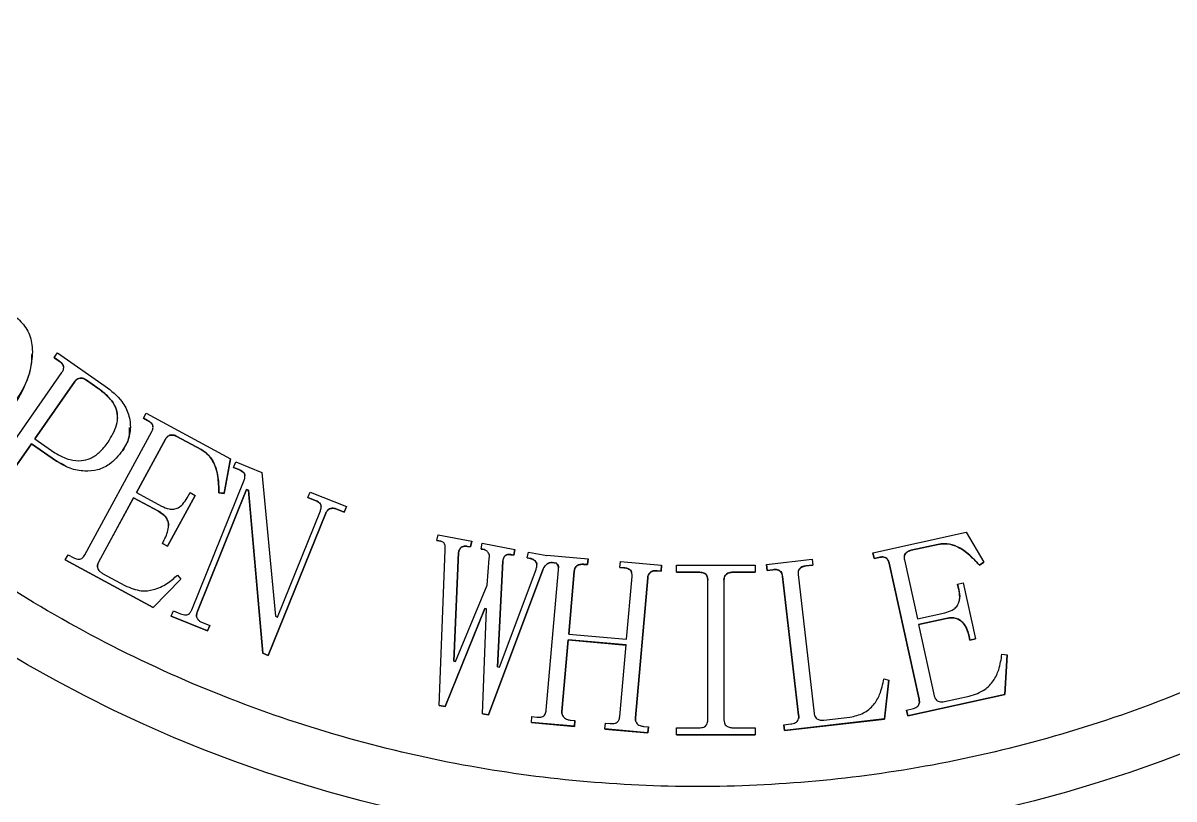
# Model space of a CAD drawing. Header units: millimetres. Extents: x 2278 to 4715, y 679 to 2402.
# Drawn here: x 3806.8 to 3867.9, y 2014.6 to 2055.8 of the extents above; entities that cross this region are included whole.
import ezdxf

# ---------------------------------------------------------------- set-up
doc = ezdxf.new("R2010")
doc.units = ezdxf.units.MM

msp = doc.modelspace()

# ---------------------------------------------------------------- linework, layer by layer
at = {"color": 7, "linetype": 'Continuous', "lineweight": 25}
for p, q in [((3807.313, 2038.161), (3807.313, 2038.163)), ((3808.476, 2037.995), (3808.655, 2038.253)), ((3808.732, 2037.816), (3808.476, 2037.995)), ((3808.476, 2037.995), (3808.476, 2037.993)), ((3808.476, 2037.993), (3808.732, 2037.813)), ((3808.655, 2038.253), (3811.184, 2036.488)), ((3808.732, 2037.816), (3808.732, 2037.813)), ((3804.605, 2031.075), (3808.88, 2037.203)), ((3809.566, 2036.725), (3807.443, 2033.684)), ((3807.444, 2033.683), (3809.566, 2036.723)), ((3809.566, 2036.723), (3809.566, 2036.725)), ((3810.789, 2036.38), (3810.19, 2036.799)), ((3810.19, 2036.796), (3810.19, 2036.799)), ((3810.19, 2036.796), (3810.789, 2036.378)), ((3810.789, 2036.378), (3810.789, 2036.38)), ((3813.207, 2034.78), (3813.357, 2035.053)), ((3813.357, 2035.053), (3817.842, 2032.618)), ((3812.516, 2034.285), (3812.516, 2034.287)), ((3813.436, 2034.654), (3813.207, 2034.78)), ((3813.207, 2034.78), (3813.207, 2034.778)), ((3813.207, 2034.778), (3813.436, 2034.652)), ((3813.436, 2034.654), (3813.436, 2034.652)), ((3807.443, 2033.684), (3808.514, 2032.936)), ((3810.098, 2027.523), (3813.65, 2034.065)), ((3814.382, 2033.668), (3812.843, 2030.831)), ((3812.843, 2030.83), (3814.382, 2033.666)), ((3814.382, 2033.668), (3814.382, 2033.666)), ((3816.272, 2033.115), (3814.99, 2033.811)), ((3814.99, 2033.811), (3814.99, 2033.809)), ((3814.99, 2033.809), (3816.272, 2033.113)), ((3807.264, 2033.425), (3805.291, 2030.598)), ((3805.291, 2030.595), (3807.264, 2033.423)), ((3808.591, 2032.499), (3807.264, 2033.425)), ((3807.264, 2033.425), (3807.264, 2033.423)), ((3807.264, 2033.423), (3808.591, 2032.497)), ((3816.272, 2033.115), (3816.272, 2033.113)), ((3808.591, 2032.499), (3808.591, 2032.497)), ((3808.591, 2032.497), (3809.011, 2032.297)), ((3817.842, 2032.618), (3817.499, 2030.79)), ((3817.499, 2030.788), (3817.842, 2032.616)), ((3817.842, 2032.618), (3817.842, 2032.616)), ((3817.992, 2032.167), (3818.109, 2032.456)), ((3818.109, 2032.456), (3819.506, 2031.892)), ((3818.281, 2032.05), (3817.992, 2032.167)), ((3817.992, 2032.167), (3817.992, 2032.165)), ((3817.992, 2032.165), (3818.281, 2032.047)), ((3818.281, 2032.05), (3818.281, 2032.047)), ((3819.506, 2031.892), (3820.23, 2024.259)), ((3815.776, 2024.602), (3818.558, 2031.489)), ((3812.843, 2030.831), (3814.168, 2030.11)), ((3815.958, 2030.68), (3814.492, 2027.982)), ((3814.492, 2027.979), (3815.958, 2030.678)), ((3815.534, 2030.553), (3815.684, 2030.829)), ((3815.684, 2030.829), (3815.958, 2030.68)), ((3815.958, 2030.68), (3815.958, 2030.678)), ((3818.691, 2030.986), (3816.065, 2024.485)), ((3816.065, 2024.483), (3818.691, 2030.984)), ((3817.499, 2030.79), (3817.219, 2030.823)), ((3817.219, 2030.823), (3817.219, 2030.821)), ((3817.219, 2030.821), (3817.499, 2030.788)), ((3817.499, 2030.79), (3817.499, 2030.788)), ((3818.787, 2030.948), (3818.691, 2030.986)), ((3818.691, 2030.986), (3818.691, 2030.984)), ((3818.691, 2030.984), (3818.787, 2030.946)), ((3819.548, 2022.294), (3818.787, 2030.948)), ((3818.787, 2030.948), (3818.787, 2030.946)), ((3818.787, 2030.946), (3819.548, 2022.292)), ((3821.941, 2030.57), (3822.058, 2030.859)), ((3822.058, 2030.859), (3823.985, 2030.081)), ((3812.692, 2030.557), (3810.83, 2027.126)), ((3810.83, 2027.124), (3812.692, 2030.555)), ((3814.018, 2029.837), (3812.692, 2030.557)), ((3812.692, 2030.557), (3812.692, 2030.555)), ((3812.692, 2030.555), (3814.018, 2029.834)), ((3822.326, 2030.416), (3821.941, 2030.57)), ((3821.941, 2030.57), (3821.941, 2030.568)), ((3821.941, 2030.568), (3822.326, 2030.414)), ((3822.326, 2030.416), (3822.326, 2030.414)), ((3823.985, 2030.081), (3823.867, 2029.792)), ((3823.867, 2029.79), (3823.985, 2030.079)), ((3823.985, 2030.081), (3823.985, 2030.079)), ((3814.018, 2029.837), (3814.018, 2029.834)), ((3822.892, 2029.738), (3819.837, 2022.177)), ((3819.837, 2022.175), (3822.892, 2029.736)), ((3820.327, 2024.221), (3822.604, 2029.855)), ((3822.892, 2029.738), (3822.892, 2029.736)), ((3823.867, 2029.792), (3823.482, 2029.948)), ((3823.482, 2029.948), (3823.482, 2029.946)), ((3823.482, 2029.946), (3823.867, 2029.79)), ((3823.867, 2029.792), (3823.867, 2029.79)), ((3814.218, 2028.13), (3814.318, 2028.313)), ((3828.791, 2028.282), (3828.851, 2028.588)), ((3828.995, 2028.243), (3828.791, 2028.282)), ((3828.791, 2028.282), (3828.791, 2028.28)), ((3828.791, 2028.28), (3828.995, 2028.241)), ((3828.851, 2028.588), (3830.639, 2028.247)), ((3828.995, 2028.243), (3828.995, 2028.241)), ((3830.639, 2028.247), (3830.579, 2027.941)), ((3830.579, 2027.939), (3830.639, 2028.245)), ((3830.639, 2028.247), (3830.639, 2028.245)), ((3851.937, 2027.636), (3856.894, 2028.726)), ((3856.894, 2028.726), (3857.826, 2027.127)), ((3814.492, 2027.982), (3814.218, 2028.13)), ((3814.218, 2028.13), (3814.218, 2028.128)), ((3814.218, 2028.128), (3814.492, 2027.979)), ((3814.492, 2027.982), (3814.492, 2027.979)), ((3828.92, 2019.527), (3829.225, 2027.775)), ((3829.939, 2027.64), (3829.685, 2021.869)), ((3829.685, 2021.869), (3829.939, 2027.638)), ((3829.939, 2027.64), (3829.939, 2027.638)), ((3830.579, 2027.941), (3830.425, 2027.97)), ((3830.425, 2027.97), (3830.425, 2027.968)), ((3830.425, 2027.968), (3830.579, 2027.939)), ((3830.579, 2027.941), (3830.579, 2027.939)), ((3831.139, 2027.833), (3831.199, 2028.139)), ((3831.294, 2027.804), (3831.139, 2027.833)), ((3831.139, 2027.833), (3831.139, 2027.831)), ((3831.139, 2027.831), (3831.294, 2027.802)), ((3831.199, 2028.139), (3832.935, 2027.808)), ((3831.294, 2027.804), (3831.294, 2027.802)), ((3832.935, 2027.808), (3832.875, 2027.502)), ((3832.875, 2027.5), (3832.935, 2027.806)), ((3832.935, 2027.808), (3832.935, 2027.806)), ((3833.59, 2027.367), (3833.65, 2027.673)), ((3833.65, 2027.673), (3834.635, 2027.485)), ((3852.004, 2027.331), (3851.937, 2027.636)), ((3851.937, 2027.636), (3851.937, 2027.633)), ((3851.937, 2027.633), (3852.004, 2027.329)), ((3855.393, 2028.077), (3853.977, 2027.765)), ((3853.977, 2027.763), (3855.393, 2028.075)), ((3853.977, 2027.765), (3853.977, 2027.763)), ((3855.393, 2028.077), (3855.393, 2028.075)), ((3809.063, 2027.255), (3809.211, 2027.531)), ((3813.731, 2024.72), (3809.063, 2027.255)), ((3809.063, 2027.255), (3809.063, 2027.253)), ((3809.063, 2027.253), (3813.731, 2024.718)), ((3809.211, 2027.531), (3809.487, 2027.381)), ((3810.83, 2027.126), (3810.83, 2027.124)), ((3831.463, 2025.92), (3831.573, 2027.328)), ((3832.288, 2027.192), (3832.012, 2021.582)), ((3832.012, 2021.582), (3832.288, 2027.189)), ((3832.288, 2027.192), (3832.288, 2027.189)), ((3832.875, 2027.502), (3832.723, 2027.533)), ((3832.723, 2027.533), (3832.723, 2027.53)), ((3832.723, 2027.53), (3832.875, 2027.5)), ((3832.875, 2027.502), (3832.875, 2027.5)), ((3833.744, 2027.336), (3833.59, 2027.367)), ((3833.59, 2027.367), (3833.59, 2027.365)), ((3833.59, 2027.365), (3833.744, 2027.334)), ((3833.744, 2027.336), (3833.744, 2027.334)), ((3834.635, 2027.485), (3834.637, 2027.505)), ((3834.637, 2027.505), (3836.822, 2027.315)), ((3835.121, 2027.074), (3834.917, 2027.113)), ((3834.917, 2027.113), (3834.917, 2027.11)), ((3834.917, 2027.11), (3835.121, 2027.072)), ((3835.123, 2027.085), (3835.121, 2027.074)), ((3835.121, 2027.072), (3835.123, 2027.083)), ((3835.121, 2027.072), (3835.121, 2027.074)), ((3835.123, 2027.085), (3835.123, 2027.083)), ((3836.795, 2027.003), (3836.587, 2027.02)), ((3836.587, 2027.02), (3836.587, 2027.018)), ((3836.587, 2027.018), (3836.795, 2027.001)), ((3836.822, 2027.315), (3836.795, 2027.003)), ((3836.795, 2027.001), (3836.822, 2027.313)), ((3836.795, 2027.003), (3836.795, 2027.001)), ((3836.822, 2027.315), (3836.822, 2027.313)), ((3838.511, 2026.852), (3838.538, 2027.164)), ((3838.538, 2027.164), (3840.723, 2026.974)), ((3840.723, 2026.974), (3840.696, 2026.662)), ((3840.696, 2026.66), (3840.723, 2026.972)), ((3840.723, 2026.974), (3840.723, 2026.972)), ((3841.506, 2026.599), (3841.506, 2026.969)), ((3841.506, 2026.969), (3845.698, 2026.969)), ((3845.698, 2026.969), (3845.698, 2026.599)), ((3846.287, 2027.007), (3848.708, 2027.287)), ((3846.323, 2026.699), (3846.287, 2027.007)), ((3846.287, 2027.007), (3846.287, 2027.005)), ((3846.287, 2027.005), (3846.323, 2026.697)), ((3848.745, 2026.979), (3848.384, 2026.938)), ((3848.384, 2026.936), (3848.745, 2026.976)), ((3848.708, 2027.287), (3848.745, 2026.979)), ((3848.745, 2026.979), (3848.745, 2026.976)), ((3852.257, 2027.387), (3852.004, 2027.331)), ((3852.004, 2027.329), (3852.257, 2027.385)), ((3852.004, 2027.331), (3852.004, 2027.329)), ((3852.257, 2027.387), (3852.257, 2027.385)), ((3854.391, 2019.853), (3852.802, 2027.083)), ((3852.802, 2027.081), (3852.802, 2027.083)), ((3852.802, 2027.081), (3854.391, 2019.851)), ((3853.611, 2027.26), (3854.301, 2024.126)), ((3857.826, 2027.127), (3857.597, 2026.971)), ((3857.597, 2026.969), (3857.826, 2027.125)), ((3857.597, 2026.971), (3857.597, 2026.969)), ((3857.826, 2027.127), (3857.826, 2027.125)), ((3811.041, 2026.537), (3812.232, 2025.89)), ((3815.021, 2026.448), (3815.2, 2026.232)), ((3834.422, 2026.731), (3831.525, 2019.03)), ((3831.525, 2019.027), (3834.422, 2026.729)), ((3832.114, 2021.563), (3834.056, 2026.749)), ((3834.422, 2026.731), (3834.422, 2026.729)), ((3834.601, 2019.28), (3835.25, 2026.718)), ((3836.082, 2026.646), (3835.791, 2023.318)), ((3835.791, 2023.318), (3836.082, 2026.644)), ((3836.082, 2026.646), (3836.082, 2026.644)), ((3838.719, 2026.835), (3838.511, 2026.852)), ((3838.511, 2026.852), (3838.511, 2026.85)), ((3838.511, 2026.85), (3838.719, 2026.833)), ((3838.719, 2026.835), (3838.719, 2026.833)), ((3838.86, 2023.048), (3839.151, 2026.377)), ((3840.696, 2026.662), (3840.488, 2026.679)), ((3840.488, 2026.679), (3840.488, 2026.677)), ((3840.488, 2026.677), (3840.696, 2026.66)), ((3840.696, 2026.66), (3840.696, 2026.662)), ((3842.702, 2026.599), (3841.506, 2026.599)), ((3841.506, 2026.599), (3841.506, 2026.597)), ((3841.506, 2026.597), (3842.702, 2026.597)), ((3842.702, 2026.599), (3842.702, 2026.597)), ((3845.698, 2026.599), (3844.502, 2026.599)), ((3844.502, 2026.599), (3844.502, 2026.597)), ((3844.502, 2026.597), (3845.698, 2026.597)), ((3845.698, 2026.599), (3845.698, 2026.597)), ((3846.631, 2026.734), (3846.323, 2026.699)), ((3846.323, 2026.697), (3846.631, 2026.732)), ((3846.323, 2026.699), (3846.323, 2026.697)), ((3846.631, 2026.734), (3846.631, 2026.732)), ((3847.995, 2019.007), (3847.144, 2026.376)), ((3847.144, 2026.376), (3847.144, 2026.373)), ((3847.144, 2026.373), (3847.995, 2019.005)), ((3847.968, 2026.472), (3848.82, 2019.104)), ((3848.384, 2026.936), (3848.384, 2026.938)), ((3815.2, 2026.232), (3813.731, 2024.72)), ((3813.731, 2024.718), (3815.2, 2026.23)), ((3815.2, 2026.232), (3815.2, 2026.23)), ((3829.787, 2021.85), (3831.463, 2025.92)), ((3839.983, 2026.305), (3839.334, 2018.868)), ((3839.334, 2018.866), (3839.983, 2026.303)), ((3839.983, 2026.305), (3839.983, 2026.303)), ((3843.171, 2018.755), (3843.171, 2026.183)), ((3844.034, 2026.183), (3844.034, 2018.755)), ((3856.439, 2025.973), (3856.741, 2026.041)), ((3856.504, 2025.671), (3856.439, 2025.973)), ((3856.439, 2025.973), (3856.439, 2025.971)), ((3856.439, 2025.971), (3856.504, 2025.669)), ((3856.741, 2026.041), (3857.396, 2023.059)), ((3856.504, 2025.671), (3856.504, 2025.669)), ((3813.731, 2024.72), (3813.731, 2024.718)), ((3814.684, 2024.259), (3814.802, 2024.548)), ((3814.802, 2024.548), (3815.187, 2024.392)), ((3831.332, 2024.674), (3829.227, 2019.469)), ((3829.227, 2019.467), (3831.332, 2024.672)), ((3831.218, 2019.087), (3831.434, 2024.655)), ((3831.434, 2024.655), (3831.332, 2024.674)), ((3831.332, 2024.674), (3831.332, 2024.672)), ((3831.332, 2024.672), (3831.434, 2024.652)), ((3816.611, 2023.481), (3814.684, 2024.259)), ((3814.684, 2024.259), (3814.684, 2024.257)), ((3814.684, 2024.257), (3816.611, 2023.479)), ((3816.065, 2024.485), (3816.065, 2024.483)), ((3816.343, 2023.926), (3816.728, 2023.77)), ((3820.23, 2024.259), (3820.327, 2024.221)), ((3854.301, 2024.126), (3855.767, 2024.449)), ((3855.832, 2024.145), (3854.366, 2023.821)), ((3854.367, 2023.819), (3855.832, 2024.143)), ((3855.832, 2024.145), (3855.832, 2024.143)), ((3816.728, 2023.77), (3816.611, 2023.481)), ((3816.611, 2023.479), (3816.728, 2023.768)), ((3816.611, 2023.481), (3816.611, 2023.479)), ((3816.728, 2023.77), (3816.728, 2023.768)), ((3835.791, 2023.318), (3838.86, 2023.048)), ((3854.366, 2023.821), (3855.2, 2020.03)), ((3835.764, 2023.005), (3835.433, 2019.209)), ((3835.433, 2019.206), (3835.764, 2023.003)), ((3838.833, 2022.736), (3835.764, 2023.005)), ((3835.764, 2023.005), (3835.764, 2023.003)), ((3835.764, 2023.003), (3838.833, 2022.734)), ((3838.502, 2018.939), (3838.833, 2022.736)), ((3857.094, 2022.991), (3857.05, 2023.193)), ((3857.05, 2023.193), (3857.05, 2023.191)), ((3857.05, 2023.191), (3857.094, 2022.989)), ((3857.396, 2023.059), (3857.094, 2022.991)), ((3857.094, 2022.989), (3857.396, 2023.056)), ((3857.094, 2022.991), (3857.094, 2022.989)), ((3857.396, 2023.059), (3857.396, 2023.056)), ((3819.837, 2022.177), (3819.548, 2022.294)), ((3819.548, 2022.294), (3819.548, 2022.292)), ((3819.548, 2022.292), (3819.837, 2022.175)), ((3819.837, 2022.177), (3819.837, 2022.175)), ((3858.793, 2022.251), (3859.068, 2022.207)), ((3859.068, 2022.207), (3858.945, 2020.111)), ((3858.945, 2020.109), (3859.068, 2022.205)), ((3859.068, 2022.207), (3859.068, 2022.205)), ((3829.685, 2021.869), (3829.787, 2021.85)), ((3832.012, 2021.582), (3832.114, 2021.563)), ((3852.524, 2020.941), (3852.794, 2020.866)), ((3852.794, 2020.866), (3852.563, 2018.805)), ((3852.563, 2018.803), (3852.794, 2020.864)), ((3852.794, 2020.866), (3852.794, 2020.864)), ((3858.945, 2020.111), (3853.788, 2018.977)), ((3853.788, 2018.974), (3858.945, 2020.109)), ((3854.391, 2019.853), (3854.391, 2019.851)), ((3855.744, 2019.726), (3857.057, 2020.015)), ((3858.945, 2020.111), (3858.945, 2020.109)), ((3829.227, 2019.469), (3828.92, 2019.527)), ((3828.92, 2019.527), (3828.92, 2019.524)), ((3828.92, 2019.524), (3829.227, 2019.467)), ((3829.227, 2019.469), (3829.227, 2019.467)), ((3831.525, 2019.03), (3831.218, 2019.087)), ((3831.218, 2019.087), (3831.218, 2019.085)), ((3831.218, 2019.085), (3831.525, 2019.027)), ((3831.525, 2019.03), (3831.525, 2019.027)), ((3835.433, 2019.209), (3835.433, 2019.206)), ((3847.995, 2019.007), (3847.995, 2019.005)), ((3853.721, 2019.281), (3854.023, 2019.348)), ((3853.788, 2018.977), (3853.721, 2019.281)), ((3853.721, 2019.281), (3853.721, 2019.279)), ((3853.721, 2019.279), (3853.788, 2018.974)), ((3833.807, 2018.617), (3833.836, 2018.929)), ((3836.096, 2018.417), (3833.807, 2018.617)), ((3833.807, 2018.617), (3833.807, 2018.615)), ((3833.807, 2018.615), (3836.096, 2018.415)), ((3833.836, 2018.929), (3834.096, 2018.906)), ((3835.864, 2018.75), (3836.124, 2018.729)), ((3836.124, 2018.729), (3836.096, 2018.417)), ((3836.096, 2018.415), (3836.124, 2018.727)), ((3836.096, 2018.417), (3836.096, 2018.415)), ((3836.124, 2018.729), (3836.124, 2018.727)), ((3837.708, 2018.274), (3837.737, 2018.586)), ((3837.737, 2018.586), (3837.997, 2018.565)), ((3839.334, 2018.868), (3839.334, 2018.866)), ((3839.765, 2018.409), (3840.025, 2018.386)), ((3840.025, 2018.386), (3839.996, 2018.074)), ((3840.025, 2018.386), (3840.025, 2018.384)), ((3847.219, 2018.501), (3847.579, 2018.541)), ((3847.256, 2018.19), (3847.219, 2018.501)), ((3847.219, 2018.501), (3847.219, 2018.498)), ((3847.219, 2018.498), (3847.256, 2018.188)), ((3852.563, 2018.805), (3847.256, 2018.19)), ((3847.256, 2018.188), (3852.563, 2018.803)), ((3849.332, 2018.745), (3850.723, 2018.905)), ((3852.563, 2018.805), (3852.563, 2018.803)), ((3853.788, 2018.977), (3853.788, 2018.974)), ((3839.996, 2018.074), (3837.708, 2018.274)), ((3837.708, 2018.274), (3837.708, 2018.272)), ((3837.708, 2018.272), (3839.996, 2018.072)), ((3839.996, 2018.072), (3840.025, 2018.384)), ((3839.996, 2018.074), (3839.996, 2018.072)), ((3841.506, 2017.969), (3841.506, 2018.339)), ((3841.506, 2018.339), (3842.702, 2018.339)), ((3845.698, 2017.969), (3841.506, 2017.969)), ((3841.506, 2017.969), (3841.506, 2017.967)), ((3841.506, 2017.967), (3845.698, 2017.967)), ((3844.502, 2018.339), (3845.698, 2018.339)), ((3845.698, 2018.339), (3845.698, 2017.969)), ((3845.698, 2017.969), (3845.698, 2017.967)), ((3847.256, 2018.19), (3847.256, 2018.188))]:
    msp.add_line(p, q, dxfattribs=at)
msp.add_circle((3842.643, 2083.711), 71.5, dxfattribs=at)
for centre, start, end in [((3842.643, 2083.709), 190.30617, 259.69396), ((3842.643, 2083.709), 280.30604, 349.69383), ((3842.72, 2083.337), 190.52799, 258.6349), ((3842.721, 2083.337), 281.36448, 349.47139)]:
    msp.add_arc(centre, 80, start, end, dxfattribs=at)
for points, knots in [([(3911.143, 2083.718), (3911.088, 2081.629), (3910.978, 2077.45), (3910.069, 2071.112), (3908.583, 2064.759), (3906.409, 2058.394), (3903.578, 2052.17), (3900.064, 2046.148), (3895.91, 2040.456), (3891.166, 2035.194), (3885.905, 2030.451), (3880.213, 2026.297), (3874.191, 2022.783), (3867.967, 2019.952), (3861.602, 2017.78), (3855.249, 2016.285), (3848.911, 2015.408), (3842.643, 2015.123), (3836.376, 2015.408), (3830.037, 2016.285), (3823.685, 2017.78), (3817.319, 2019.952), (3811.096, 2022.783), (3805.073, 2026.297), (3799.381, 2030.451), (3794.12, 2035.194), (3789.376, 2040.456), (3785.222, 2046.148), (3781.708, 2052.17), (3778.878, 2058.393), (3776.704, 2064.759), (3775.218, 2071.111), (3774.308, 2077.45), (3774.198, 2081.629), (3774.143, 2083.718)], [0, 0, 0, 0, 0.029124, 0.058248, 0.08912, 0.119994, 0.151902, 0.184313, 0.217069, 0.25, 0.282931, 0.315687, 0.348098, 0.380006, 0.410878, 0.441752, 0.470875, 0.5, 0.529123, 0.558248, 0.58912, 0.619994, 0.651902, 0.684313, 0.717069, 0.75, 0.782931, 0.815687, 0.848098, 0.880006, 0.910878, 0.941752, 0.970875, 1, 1, 1, 1]), ([(3764.918, 2069.578), (3765.444, 2067.082), (3766.506, 2062.044), (3769.045, 2054.667), (3772.314, 2047.425), (3776.377, 2040.446), (3781.189, 2033.843), (3786.681, 2027.75), (3792.775, 2022.257), (3799.378, 2017.445), (3806.357, 2013.383), (3813.599, 2010.114), (3820.976, 2007.575), (3826.013, 2006.512), (3828.509, 2005.986)], [0, 0, 0, 0, 0.079959, 0.161371, 0.244142, 0.328893, 0.414217, 0.5, 0.585778, 0.671102, 0.755858, 0.838624, 0.920039, 1, 1, 1, 1]), ([(3856.777, 2005.986), (3859.273, 2006.512), (3864.31, 2007.575), (3871.687, 2010.113), (3878.929, 2013.383), (3885.908, 2017.445), (3892.511, 2022.257), (3898.605, 2027.749), (3904.097, 2033.843), (3908.909, 2040.446), (3912.972, 2047.425), (3916.241, 2054.667), (3918.78, 2062.044), (3919.842, 2067.082), (3920.369, 2069.578)], [0, 0, 0, 0, 0.0799588, 0.1613715, 0.2441424, 0.3288926, 0.4142166, 0.5, 0.5857784, 0.6711024, 0.7558576, 0.8386237, 0.9200388, 1, 1, 1, 1]), ([(3806.477, 2040.133), (3806.678, 2039.932), (3807.083, 2039.527), (3807.354, 2038.633), (3807.273, 2037.42), (3806.781, 2036.059), (3806.128, 2035.194), (3805.829, 2034.797)], [0, 0, 0, 0, 0.141994, 0.285364, 0.454307, 0.749816, 1, 1, 1, 1]), ([(3805.829, 2034.795), (3806.216, 2035.342), (3806.885, 2036.289), (3807.312, 2037.509), (3807.29, 2038.08), (3807.287, 2038.161)], [0, 0, 0, 0, 0.540379, 0.935169, 1, 1, 1, 1]), ([(3808.88, 2037.203), (3808.911, 2037.253), (3808.961, 2037.334), (3808.984, 2037.465), (3808.962, 2037.579), (3808.879, 2037.706), (3808.788, 2037.773), (3808.732, 2037.816)], [0, 0, 0, 0, 0.242147, 0.388856, 0.536837, 0.710317, 1, 1, 1, 1]), ([(3808.732, 2037.813), (3808.803, 2037.759), (3808.902, 2037.682), (3808.973, 2037.548), (3808.972, 2037.492), (3808.972, 2037.472)], [0, 0, 0, 0, 0.613941, 0.8617155, 1, 1, 1, 1]), ([(3810.19, 2036.799), (3810.12, 2036.839), (3810.012, 2036.902), (3809.843, 2036.913), (3809.719, 2036.879), (3809.629, 2036.806), (3809.585, 2036.75), (3809.566, 2036.725)], [0, 0, 0, 0, 0.336259, 0.518412, 0.701425, 0.865829, 1, 1, 1, 1]), ([(3809.566, 2036.723), (3809.601, 2036.767), (3809.66, 2036.841), (3809.781, 2036.898), (3809.899, 2036.911), (3810.043, 2036.886), (3810.135, 2036.83), (3810.19, 2036.796)], [0, 0, 0, 0, 0.234766, 0.393258, 0.551032, 0.728919, 1, 1, 1, 1]), ([(3811.338, 2033.514), (3811.517, 2033.805), (3811.783, 2034.238), (3811.863, 2034.914), (3811.725, 2035.439), (3811.353, 2035.951), (3810.99, 2036.227), (3810.789, 2036.38)], [0, 0, 0, 0, 0.300507, 0.4469011, 0.5941839, 0.7750715, 1, 1, 1, 1]), ([(3810.789, 2036.378), (3811.056, 2036.17), (3811.455, 2035.859), (3811.8, 2035.267), (3811.822, 2034.936), (3811.832, 2034.772)], [0, 0, 0, 0, 0.505642, 0.75535, 1, 1, 1, 1]), ([(3811.184, 2036.488), (3811.505, 2036.235), (3812.029, 2035.82), (3812.459, 2034.984), (3812.56, 2034.211), (3812.404, 2033.539), (3812.185, 2033.187), (3812.099, 2033.048)], [0, 0, 0, 0, 0.303232, 0.495993, 0.689194, 0.877678, 1, 1, 1, 1]), ([(3812.099, 2033.046), (3812.247, 2033.283), (3812.487, 2033.668), (3812.48, 2034.116), (3812.477, 2034.287)], [0, 0, 0, 0, 0.616838, 1, 1, 1, 1]), ([(3813.65, 2034.065), (3813.676, 2034.119), (3813.718, 2034.204), (3813.723, 2034.337), (3813.691, 2034.447), (3813.594, 2034.563), (3813.497, 2034.619), (3813.436, 2034.654)], [0, 0, 0, 0, 0.244604, 0.390165, 0.536734, 0.711366, 1, 1, 1, 1]), ([(3813.436, 2034.652), (3813.509, 2034.609), (3813.614, 2034.548), (3813.705, 2034.419), (3813.713, 2034.35), (3813.717, 2034.317)], [0, 0, 0, 0, 0.550155, 0.788318, 1, 1, 1, 1]), ([(3814.99, 2033.811), (3814.927, 2033.84), (3814.82, 2033.889), (3814.666, 2033.889), (3814.55, 2033.857), (3814.452, 2033.781), (3814.407, 2033.709), (3814.382, 2033.668)], [0, 0, 0, 0, 0.2946797, 0.4891513, 0.6427246, 0.79668, 1, 1, 1, 1]), ([(3814.382, 2033.666), (3814.416, 2033.719), (3814.472, 2033.805), (3814.605, 2033.878), (3814.748, 2033.894), (3814.883, 2033.863), (3814.962, 2033.823), (3814.99, 2033.809)], [0, 0, 0, 0, 0.264438, 0.424852, 0.624763, 0.864134, 1, 1, 1, 1]), ([(3808.514, 2032.936), (3808.774, 2032.793), (3809.215, 2032.55), (3809.882, 2032.496), (3810.43, 2032.624), (3810.925, 2032.975), (3811.191, 2033.322), (3811.338, 2033.514)], [0, 0, 0, 0, 0.269335, 0.456647, 0.599702, 0.778351, 1, 1, 1, 1]), ([(3817.219, 2030.823), (3817.212, 2031.113), (3817.198, 2031.695), (3816.975, 2032.455), (3816.599, 2032.918), (3816.354, 2033.066), (3816.272, 2033.115)], [0, 0, 0, 0, 0.333446, 0.670522, 0.890051, 1, 1, 1, 1]), ([(3816.272, 2033.113), (3816.413, 2033.02), (3816.722, 2032.815), (3817.068, 2032.219), (3817.207, 2031.523), (3817.216, 2031.021), (3817.219, 2030.821)], [0, 0, 0, 0, 0.193125, 0.422079, 0.769445, 1, 1, 1, 1]), ([(3812.099, 2033.048), (3811.883, 2032.784), (3811.522, 2032.341), (3810.782, 2031.999), (3810.059, 2031.943), (3809.291, 2032.08), (3808.827, 2032.357), (3808.591, 2032.499)], [0, 0, 0, 0, 0.253557, 0.424716, 0.595645, 0.794239, 1, 1, 1, 1]), ([(3818.558, 2031.489), (3818.578, 2031.55), (3818.609, 2031.643), (3818.601, 2031.776), (3818.557, 2031.868), (3818.452, 2031.97), (3818.352, 2032.017), (3818.281, 2032.05)], [0, 0, 0, 0, 0.263647, 0.403144, 0.543417, 0.677144, 1, 1, 1, 1]), ([(3818.281, 2032.047), (3818.362, 2032.01), (3818.477, 2031.957), (3818.581, 2031.831), (3818.595, 2031.762), (3818.602, 2031.727)], [0, 0, 0, 0, 0.5591696, 0.7832763, 1, 1, 1, 1]), ([(3814.168, 2030.11), (3814.301, 2030.048), (3814.509, 2029.951), (3814.824, 2029.93), (3815.082, 2030.02), (3815.338, 2030.228), (3815.463, 2030.435), (3815.534, 2030.553)], [0, 0, 0, 0, 0.265228, 0.413113, 0.562281, 0.751044, 1, 1, 1, 1]), ([(3822.604, 2029.855), (3822.624, 2029.916), (3822.655, 2030.009), (3822.646, 2030.143), (3822.602, 2030.235), (3822.498, 2030.336), (3822.397, 2030.383), (3822.326, 2030.416)], [0, 0, 0, 0, 0.263647, 0.403144, 0.543417, 0.677144, 1, 1, 1, 1]), ([(3822.326, 2030.414), (3822.408, 2030.376), (3822.522, 2030.324), (3822.626, 2030.197), (3822.64, 2030.128), (3822.647, 2030.094)], [0, 0, 0, 0, 0.55917, 0.783276, 1, 1, 1, 1]), ([(3823.482, 2029.948), (3823.416, 2029.97), (3823.305, 2030.007), (3823.151, 2029.991), (3823.04, 2029.943), (3822.95, 2029.858), (3822.914, 2029.782), (3822.892, 2029.738)], [0, 0, 0, 0, 0.292493, 0.488495, 0.642099, 0.795375, 1, 1, 1, 1]), ([(3822.892, 2029.736), (3822.923, 2029.795), (3822.97, 2029.888), (3823.089, 2029.969), (3823.212, 2029.998), (3823.348, 2029.994), (3823.439, 2029.961), (3823.482, 2029.946)], [0, 0, 0, 0, 0.277567, 0.434289, 0.591034, 0.809151, 1, 1, 1, 1]), ([(3814.318, 2028.313), (3814.419, 2028.532), (3814.559, 2028.835), (3814.54, 2029.262), (3814.42, 2029.527), (3814.226, 2029.713), (3814.079, 2029.801), (3814.018, 2029.837)], [0, 0, 0, 0, 0.4002553, 0.5540467, 0.7092134, 0.880119, 1, 1, 1, 1]), ([(3814.018, 2029.834), (3814.137, 2029.76), (3814.329, 2029.64), (3814.496, 2029.377), (3814.553, 2029.186), (3814.538, 2029.08), (3814.535, 2029.058)], [0, 0, 0, 0, 0.419661, 0.676448, 0.934087, 1, 1, 1, 1]), ([(3829.225, 2027.775), (3829.236, 2027.857), (3829.253, 2027.97), (3829.205, 2028.108), (3829.147, 2028.181), (3829.072, 2028.224), (3829.02, 2028.237), (3828.995, 2028.243)], [0, 0, 0, 0, 0.409045, 0.568709, 0.729731, 0.871998, 1, 1, 1, 1]), ([(3830.425, 2027.97), (3830.36, 2027.978), (3830.26, 2027.99), (3830.128, 2027.951), (3830.041, 2027.884), (3829.973, 2027.778), (3829.952, 2027.691), (3829.939, 2027.64)], [0, 0, 0, 0, 0.286948, 0.445283, 0.603611, 0.766841, 1, 1, 1, 1]), ([(3829.939, 2027.638), (3829.953, 2027.694), (3829.977, 2027.787), (3830.055, 2027.897), (3830.15, 2027.96), (3830.279, 2027.986), (3830.37, 2027.975), (3830.425, 2027.968)], [0, 0, 0, 0, 0.255208, 0.42331, 0.591938, 0.753059, 1, 1, 1, 1]), ([(3831.573, 2027.328), (3831.58, 2027.386), (3831.592, 2027.483), (3831.535, 2027.63), (3831.437, 2027.746), (3831.338, 2027.786), (3831.294, 2027.804)], [0, 0, 0, 0, 0.280717, 0.477013, 0.764436, 1, 1, 1, 1]), ([(3853.977, 2027.765), (3853.899, 2027.741), (3853.781, 2027.705), (3853.661, 2027.59), (3853.604, 2027.478), (3853.592, 2027.363), (3853.605, 2027.292), (3853.611, 2027.26)], [0, 0, 0, 0, 0.339866, 0.516986, 0.694619, 0.862206, 1, 1, 1, 1]), ([(3853.613, 2027.464), (3853.619, 2027.488), (3853.636, 2027.551), (3853.712, 2027.643), (3853.83, 2027.722), (3853.929, 2027.749), (3853.977, 2027.763)], [0, 0, 0, 0, 0.153617, 0.387639, 0.698766, 1, 1, 1, 1]), ([(3857.597, 2026.971), (3857.407, 2027.178), (3857.027, 2027.595), (3856.388, 2028.018), (3855.801, 2028.143), (3855.504, 2028.095), (3855.393, 2028.077)], [0, 0, 0, 0, 0.324948, 0.652823, 0.870839, 1, 1, 1, 1]), ([(3855.393, 2028.075), (3855.561, 2028.096), (3855.927, 2028.142), (3856.584, 2027.914), (3857.139, 2027.48), (3857.471, 2027.109), (3857.597, 2026.969)], [0, 0, 0, 0, 0.194478, 0.422538, 0.782169, 1, 1, 1, 1]), ([(3809.487, 2027.381), (3809.564, 2027.343), (3809.673, 2027.29), (3809.834, 2027.284), (3809.943, 2027.331), (3810.034, 2027.415), (3810.077, 2027.488), (3810.098, 2027.523)], [0, 0, 0, 0, 0.350066, 0.499422, 0.650662, 0.830252, 1, 1, 1, 1]), ([(3810.777, 2026.872), (3810.774, 2026.884), (3810.762, 2026.935), (3810.784, 2027.024), (3810.815, 2027.092), (3810.83, 2027.124)], [0, 0, 0, 0, 0.142052, 0.594886, 1, 1, 1, 1]), ([(3810.83, 2027.126), (3810.806, 2027.075), (3810.767, 2026.988), (3810.77, 2026.852), (3810.812, 2026.738), (3810.903, 2026.626), (3810.99, 2026.57), (3811.041, 2026.537)], [0, 0, 0, 0, 0.233621, 0.399553, 0.564983, 0.740199, 1, 1, 1, 1]), ([(3832.723, 2027.533), (3832.676, 2027.54), (3832.6, 2027.552), (3832.493, 2027.531), (3832.416, 2027.484), (3832.344, 2027.39), (3832.308, 2027.287), (3832.292, 2027.21), (3832.288, 2027.192)], [0, 0, 0, 0, 0.219728, 0.360437, 0.501962, 0.629609, 0.910972, 1, 1, 1, 1]), ([(3832.288, 2027.189), (3832.307, 2027.27), (3832.334, 2027.381), (3832.427, 2027.492), (3832.508, 2027.534), (3832.61, 2027.548), (3832.68, 2027.537), (3832.723, 2027.53)], [0, 0, 0, 0, 0.38172, 0.524456, 0.668024, 0.797539, 1, 1, 1, 1]), ([(3834.056, 2026.749), (3834.076, 2026.807), (3834.109, 2026.901), (3834.102, 2027.042), (3834.055, 2027.148), (3833.974, 2027.238), (3833.868, 2027.305), (3833.785, 2027.326), (3833.744, 2027.336)], [0, 0, 0, 0, 0.234067, 0.380912, 0.528267, 0.670545, 0.840377, 1, 1, 1, 1]), ([(3833.744, 2027.334), (3833.813, 2027.314), (3833.926, 2027.281), (3834.04, 2027.168), (3834.094, 2027.076), (3834.096, 2027.018), (3834.097, 2027.005)], [0, 0, 0, 0, 0.411268, 0.667218, 0.924779, 1, 1, 1, 1]), ([(3834.917, 2027.113), (3834.861, 2027.112), (3834.754, 2027.11), (3834.608, 2027.025), (3834.496, 2026.896), (3834.447, 2026.787), (3834.422, 2026.731)], [0, 0, 0, 0, 0.2469872, 0.468153, 0.7284619, 1, 1, 1, 1]), ([(3834.422, 2026.729), (3834.456, 2026.805), (3834.512, 2026.929), (3834.655, 2027.054), (3834.789, 2027.115), (3834.88, 2027.112), (3834.917, 2027.11)], [0, 0, 0, 0, 0.365295, 0.600157, 0.833953, 1, 1, 1, 1]), ([(3835.25, 2026.718), (3835.252, 2026.762), (3835.257, 2026.853), (3835.222, 2026.973), (3835.169, 2027.049), (3835.133, 2027.078), (3835.123, 2027.085)], [0, 0, 0, 0, 0.330301, 0.665596, 0.906266, 1, 1, 1, 1]), ([(3835.123, 2027.083), (3835.148, 2027.061), (3835.201, 2027.011), (3835.243, 2026.92), (3835.244, 2026.857), (3835.245, 2026.835)], [0, 0, 0, 0, 0.343672, 0.771515, 1, 1, 1, 1]), ([(3836.587, 2027.02), (3836.517, 2027.022), (3836.401, 2027.026), (3836.258, 2026.966), (3836.166, 2026.889), (3836.103, 2026.781), (3836.09, 2026.695), (3836.082, 2026.646)], [0, 0, 0, 0, 0.290077, 0.48445, 0.638173, 0.79153, 1, 1, 1, 1]), ([(3836.082, 2026.644), (3836.091, 2026.697), (3836.106, 2026.788), (3836.178, 2026.901), (3836.287, 2026.98), (3836.429, 2027.025), (3836.536, 2027.02), (3836.587, 2027.018)], [0, 0, 0, 0, 0.224861, 0.386581, 0.549015, 0.787195, 1, 1, 1, 1]), ([(3852.257, 2027.385), (3852.346, 2027.401), (3852.471, 2027.424), (3852.628, 2027.374), (3852.717, 2027.295), (3852.774, 2027.192), (3852.793, 2027.115), (3852.802, 2027.081)], [0, 0, 0, 0, 0.369411, 0.518582, 0.668914, 0.853903, 1, 1, 1, 1]), ([(3852.802, 2027.083), (3852.786, 2027.14), (3852.761, 2027.232), (3852.68, 2027.337), (3852.582, 2027.397), (3852.435, 2027.421), (3852.326, 2027.4), (3852.257, 2027.387)], [0, 0, 0, 0, 0.243865, 0.391737, 0.541046, 0.710969, 1, 1, 1, 1]), ([(3812.232, 2025.89), (3812.516, 2025.77), (3813, 2025.566), (3813.8, 2025.646), (3814.46, 2025.96), (3814.841, 2026.291), (3815.021, 2026.448)], [0, 0, 0, 0, 0.296463, 0.506276, 0.766316, 1, 1, 1, 1]), ([(3839.151, 2026.377), (3839.153, 2026.435), (3839.157, 2026.531), (3839.111, 2026.652), (3839.048, 2026.733), (3838.933, 2026.8), (3838.819, 2026.824), (3838.736, 2026.833), (3838.719, 2026.835)], [0, 0, 0, 0, 0.237356, 0.392761, 0.524029, 0.65536, 0.93072, 1, 1, 1, 1]), ([(3838.719, 2026.833), (3838.811, 2026.821), (3838.94, 2026.805), (3839.072, 2026.708), (3839.121, 2026.631), (3839.132, 2026.58), (3839.136, 2026.564)], [0, 0, 0, 0, 0.508362, 0.70662, 0.904854, 1, 1, 1, 1]), ([(3840.488, 2026.679), (3840.418, 2026.681), (3840.302, 2026.685), (3840.159, 2026.625), (3840.067, 2026.548), (3840.004, 2026.44), (3839.991, 2026.354), (3839.983, 2026.305)], [0, 0, 0, 0, 0.290077, 0.48445, 0.638173, 0.79153, 1, 1, 1, 1]), ([(3839.983, 2026.303), (3839.992, 2026.356), (3840.007, 2026.447), (3840.079, 2026.56), (3840.188, 2026.639), (3840.33, 2026.684), (3840.437, 2026.679), (3840.488, 2026.677)], [0, 0, 0, 0, 0.224861, 0.386581, 0.549015, 0.787195, 1, 1, 1, 1]), ([(3843.171, 2026.183), (3843.168, 2026.244), (3843.163, 2026.341), (3843.104, 2026.462), (3843.025, 2026.536), (3842.889, 2026.593), (3842.779, 2026.597), (3842.702, 2026.599)], [0, 0, 0, 0, 0.250411, 0.398556, 0.54744, 0.686236, 1, 1, 1, 1]), ([(3842.702, 2026.597), (3842.777, 2026.594), (3842.887, 2026.591), (3843.025, 2026.535), (3843.104, 2026.459), (3843.158, 2026.348), (3843.169, 2026.252), (3843.17, 2026.19), (3843.171, 2026.181)], [0, 0, 0, 0, 0.304676, 0.455037, 0.606549, 0.74539, 0.96037, 1, 1, 1, 1]), ([(3844.502, 2026.599), (3844.431, 2026.594), (3844.315, 2026.587), (3844.177, 2026.514), (3844.092, 2026.428), (3844.041, 2026.315), (3844.036, 2026.231), (3844.034, 2026.183)], [0, 0, 0, 0, 0.2944044, 0.4877252, 0.6436082, 0.7993468, 1, 1, 1, 1]), ([(3844.034, 2026.181), (3844.037, 2026.234), (3844.043, 2026.326), (3844.104, 2026.444), (3844.203, 2026.53), (3844.34, 2026.59), (3844.448, 2026.594), (3844.502, 2026.597)], [0, 0, 0, 0, 0.222894, 0.384836, 0.547319, 0.773072, 1, 1, 1, 1]), ([(3847.144, 2026.376), (3847.131, 2026.443), (3847.111, 2026.545), (3847.03, 2026.658), (3846.935, 2026.72), (3846.796, 2026.747), (3846.693, 2026.739), (3846.631, 2026.734)], [0, 0, 0, 0, 0.282665, 0.424863, 0.567605, 0.744514, 1, 1, 1, 1]), ([(3846.631, 2026.732), (3846.709, 2026.738), (3846.822, 2026.747), (3846.965, 2026.703), (3847.053, 2026.632), (3847.118, 2026.518), (3847.135, 2026.426), (3847.144, 2026.373)], [0, 0, 0, 0, 0.321075, 0.465897, 0.611592, 0.779813, 1, 1, 1, 1]), ([(3848.384, 2026.938), (3848.312, 2026.924), (3848.198, 2026.901), (3848.069, 2026.812), (3847.994, 2026.718), (3847.96, 2026.598), (3847.966, 2026.516), (3847.968, 2026.472)], [0, 0, 0, 0, 0.311431, 0.483158, 0.654996, 0.813001, 1, 1, 1, 1]), ([(3847.983, 2026.66), (3847.995, 2026.692), (3848.024, 2026.768), (3848.138, 2026.867), (3848.267, 2026.92), (3848.358, 2026.932), (3848.384, 2026.936)], [0, 0, 0, 0, 0.200139, 0.468383, 0.843354, 1, 1, 1, 1]), ([(3855.767, 2024.449), (3855.898, 2024.485), (3856.111, 2024.543), (3856.361, 2024.725), (3856.496, 2024.937), (3856.564, 2025.234), (3856.541, 2025.481), (3856.51, 2025.644), (3856.504, 2025.671)], [0, 0, 0, 0, 0.2467259, 0.3998867, 0.5540311, 0.6957626, 0.9510683, 1, 1, 1, 1]), ([(3856.504, 2025.669), (3856.538, 2025.516), (3856.576, 2025.345), (3856.537, 2025.178), (3856.533, 2025.16)], [0, 0, 0, 0, 0.889779, 1, 1, 1, 1]), ([(3815.187, 2024.392), (3815.277, 2024.359), (3815.402, 2024.313), (3815.569, 2024.346), (3815.674, 2024.421), (3815.739, 2024.514), (3815.768, 2024.583), (3815.776, 2024.602)], [0, 0, 0, 0, 0.388994, 0.538184, 0.687796, 0.914813, 1, 1, 1, 1]), ([(3816.065, 2024.485), (3816.045, 2024.42), (3816.014, 2024.321), (3816.043, 2024.181), (3816.113, 2024.072), (3816.216, 2023.983), (3816.305, 2023.943), (3816.343, 2023.926)], [0, 0, 0, 0, 0.2808974, 0.4343636, 0.5874099, 0.8242139, 1, 1, 1, 1]), ([(3816.033, 2024.25), (3816.03, 2024.278), (3816.021, 2024.357), (3816.048, 2024.433), (3816.065, 2024.483)], [0, 0, 0, 0, 0.3514921, 1, 1, 1, 1]), ([(3855.832, 2024.143), (3855.995, 2024.166), (3856.243, 2024.202), (3856.558, 2024.072), (3856.786, 2023.861), (3856.956, 2023.557), (3857.02, 2023.308), (3857.05, 2023.191)], [0, 0, 0, 0, 0.273265, 0.418209, 0.562823, 0.795258, 1, 1, 1, 1]), ([(3857.05, 2023.193), (3856.996, 2023.384), (3856.917, 2023.67), (3856.674, 2023.985), (3856.434, 2024.14), (3856.139, 2024.196), (3855.944, 2024.164), (3855.832, 2024.145)], [0, 0, 0, 0, 0.333895, 0.499037, 0.66578, 0.808284, 1, 1, 1, 1]), ([(3857.057, 2020.015), (3857.348, 2020.109), (3857.848, 2020.271), (3858.364, 2020.822), (3858.675, 2021.476), (3858.75, 2021.971), (3858.793, 2022.251)], [0, 0, 0, 0, 0.295552, 0.509146, 0.721996, 1, 1, 1, 1]), ([(3850.723, 2018.905), (3850.97, 2018.958), (3851.447, 2019.061), (3851.995, 2019.522), (3852.364, 2020.165), (3852.465, 2020.656), (3852.524, 2020.941)], [0, 0, 0, 0, 0.254501, 0.491089, 0.704746, 1, 1, 1, 1]), ([(3854.023, 2019.348), (3854.113, 2019.372), (3854.239, 2019.404), (3854.36, 2019.519), (3854.408, 2019.635), (3854.412, 2019.751), (3854.396, 2019.827), (3854.391, 2019.853)], [0, 0, 0, 0, 0.37884, 0.527566, 0.676229, 0.889817, 1, 1, 1, 1]), ([(3854.391, 2019.851), (3854.407, 2019.778), (3854.424, 2019.704), (3854.4, 2019.637), (3854.4, 2019.636)], [0, 0, 0, 0, 0.994206, 1, 1, 1, 1]), ([(3855.2, 2020.03), (3855.22, 2019.969), (3855.25, 2019.871), (3855.35, 2019.772), (3855.469, 2019.72), (3855.605, 2019.701), (3855.701, 2019.718), (3855.744, 2019.726)], [0, 0, 0, 0, 0.271137, 0.427796, 0.584166, 0.818016, 1, 1, 1, 1]), ([(3834.096, 2018.906), (3834.189, 2018.901), (3834.318, 2018.894), (3834.467, 2018.967), (3834.543, 2019.057), (3834.586, 2019.166), (3834.596, 2019.245), (3834.601, 2019.28)], [0, 0, 0, 0, 0.3758207, 0.5238074, 0.6720575, 0.8532035, 1, 1, 1, 1]), ([(3835.452, 2019.024), (3835.445, 2019.049), (3835.427, 2019.108), (3835.431, 2019.17), (3835.433, 2019.206)], [0, 0, 0, 0, 0.41224, 1, 1, 1, 1]), ([(3835.433, 2019.209), (3835.431, 2019.151), (3835.429, 2019.056), (3835.485, 2018.935), (3835.566, 2018.85), (3835.694, 2018.778), (3835.8, 2018.761), (3835.864, 2018.75)], [0, 0, 0, 0, 0.238138, 0.394231, 0.549692, 0.728395, 1, 1, 1, 1]), ([(3847.579, 2018.541), (3847.668, 2018.555), (3847.792, 2018.575), (3847.926, 2018.67), (3847.983, 2018.773), (3848.006, 2018.889), (3847.999, 2018.97), (3847.995, 2019.007)], [0, 0, 0, 0, 0.36734, 0.515297, 0.663697, 0.845087, 1, 1, 1, 1]), ([(3847.995, 2019.005), (3848.003, 2018.945), (3848.012, 2018.878), (3847.988, 2018.816), (3847.986, 2018.809)], [0, 0, 0, 0, 0.88537, 1, 1, 1, 1]), ([(3848.82, 2019.104), (3848.83, 2019.05), (3848.846, 2018.959), (3848.923, 2018.849), (3849.033, 2018.775), (3849.175, 2018.734), (3849.281, 2018.742), (3849.332, 2018.745)], [0, 0, 0, 0, 0.226887, 0.389122, 0.551824, 0.783972, 1, 1, 1, 1]), ([(3837.997, 2018.565), (3838.09, 2018.56), (3838.219, 2018.553), (3838.368, 2018.626), (3838.444, 2018.717), (3838.487, 2018.825), (3838.497, 2018.904), (3838.502, 2018.939)], [0, 0, 0, 0, 0.375821, 0.523807, 0.672057, 0.853203, 1, 1, 1, 1]), ([(3839.353, 2018.683), (3839.346, 2018.708), (3839.328, 2018.767), (3839.332, 2018.829), (3839.334, 2018.866)], [0, 0, 0, 0, 0.41224, 1, 1, 1, 1]), ([(3839.334, 2018.868), (3839.332, 2018.81), (3839.33, 2018.715), (3839.385, 2018.594), (3839.467, 2018.509), (3839.595, 2018.437), (3839.701, 2018.42), (3839.765, 2018.409)], [0, 0, 0, 0, 0.238138, 0.394231, 0.549692, 0.728395, 1, 1, 1, 1]), ([(3842.702, 2018.339), (3842.792, 2018.342), (3842.917, 2018.347), (3843.059, 2018.426), (3843.131, 2018.519), (3843.167, 2018.634), (3843.169, 2018.717), (3843.171, 2018.755)], [0, 0, 0, 0, 0.364031, 0.510061, 0.655864, 0.843841, 1, 1, 1, 1]), ([(3844.034, 2018.755), (3844.037, 2018.705), (3844.042, 2018.616), (3844.1, 2018.497), (3844.195, 2018.41), (3844.333, 2018.35), (3844.442, 2018.343), (3844.502, 2018.339)], [0, 0, 0, 0, 0.210223, 0.375759, 0.542534, 0.746796, 1, 1, 1, 1])]:
    msp.add_open_spline(points, degree=3, knots=knots, dxfattribs=at)
msp.add_open_spline([(3921.374, 2068.793), (3920.809, 2066.178), (3919.679, 2060.948), (3917, 2053.369), (3913.631, 2046.081), (3909.535, 2039.171), (3904.772, 2032.704), (3899.384, 2026.747), (3893.427, 2021.359), (3886.96, 2016.596), (3880.05, 2012.5), (3872.761, 2009.131), (3865.182, 2006.452), (3859.952, 2005.322), (3857.338, 2004.758)], degree=3, dxfattribs=at)

doc.saveas('drawing.dxf')
